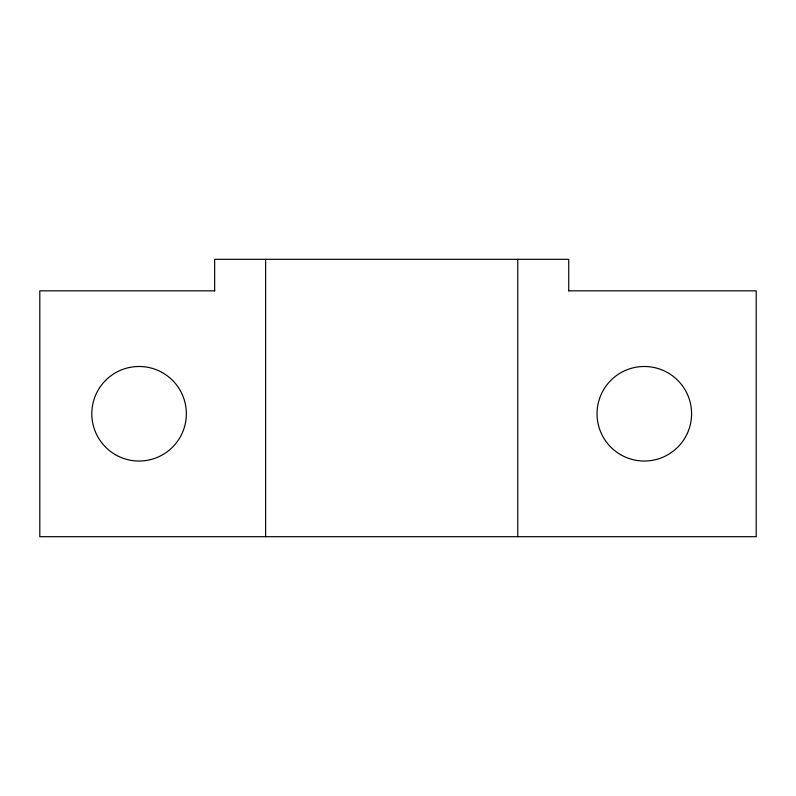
<?xml version="1.0" encoding="UTF-8"?>
<svg xmlns="http://www.w3.org/2000/svg" width="796" height="796" viewBox="0 0 796 796"><rect width="100%" height="100%" fill="white"/><g stroke="black" fill="none" stroke-linecap="round" stroke-linejoin="round"><path stroke-width="1.19" d="M214.791 290.839L39.8 290.839L39.8 536.683L756.2 536.683L756.2 290.839L568.623 290.839M568.742 290.839L568.742 259.317L214.651 259.317L214.651 290.839M517.768 259.317L517.768 536.683M265.625 259.317L265.625 536.683M115.44 454.705A47.282 47.282 0 0 0 186.364 413.761A47.282 47.282 0 0 0 115.44 372.817A47.282 47.282 0 0 0 115.44 454.705M620.671 454.705A47.282 47.282 0 0 0 691.585 413.761A47.282 47.282 0 0 0 620.671 372.817A47.282 47.282 0 0 0 620.671 454.705"/></g></svg>
